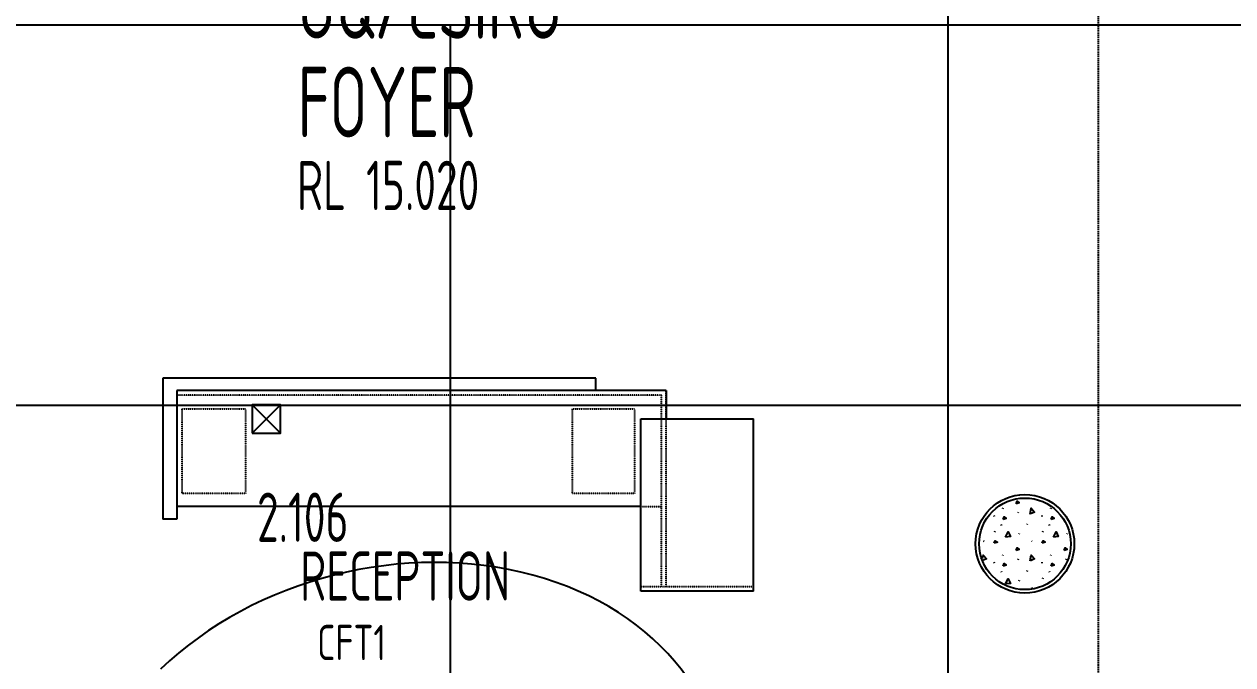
# Model space of a CAD drawing. Header units: millimetres. Extents: x -45258 to 103756, y -3540 to 105026.
# Drawn here: x 6373 to 14948, y 33184 to 37731 of the extents above; entities that cross this region are included whole.
import ezdxf
from ezdxf.enums import TextEntityAlignment as Align

# ---------------------------------------------------------------- set-up
doc = ezdxf.new("R2010")
doc.units = ezdxf.units.MM
doc.header["$LTSCALE"] = 0.4
doc.linetypes.add('BLD-80-FL-2$0$DOT', pattern=[0.25, 0, -0.25])
doc.linetypes.add('BLD-80-FL-2$0$HIDDEN', pattern=[0.375, 0.25, -0.125])
for name, color, linetype in [('BLD-80-FL-2$0$FL-EXST-8CO', 8, 'Continuous'), ('BLD-80-FL-2$0$FU-FIXD-8CO-EXST', 8, 'Continuous'), ('BLD-80-FL-2$0$ST-EXST-7CO', 7, 'Continuous'), ('BLD-80-FL-2$0$TX-EXST-6CO', 6, 'Continuous'), ('BLD-80-FL-2$0$WA-HTCH-8CO-EXST', 8, 'Continuous'), ('BLD-80-FL-2$0$WA-MASN-3CO-EXST', 3, 'Continuous'), ('XREF', 8, 'Continuous')]:
    doc.layers.add(name, color=color, linetype=linetype)
doc.styles.add('BLD-80-FL-2$0$ISO3098B', font='isocp2.shx', dxfattribs={"width": 0.8})

# ---------------------------------------------------------------- blocks, each defined once
blk = doc.blocks.new('BLD-80-FL-2', base_point=(226.58, 457.44))
at = {"layer": 'BLD-80-FL-2$0$FL-EXST-8CO'}
for p, q in [((13152.38, 41200), (13152.38, 38183.75)), ((3909.41, 38183.74), (17761.96, 38183.75)), ((4924.97, 38183.75), (16773.94, 38183.75)), ((9622.57, 38183.75), (9622.57, 33199.25)), ((13152.38, 38183.75), (13152.38, 32527.4)), ((4924.97, 35483.75), (18777.53, 35483.76)), ((4924.97, 35483.75), (16773.94, 35483.75)), ((8218.06, 35285.52), (8418.06, 35485.52)), ((8218.06, 35485.52), (8418.06, 35285.52))]:
    blk.add_line(p, q, dxfattribs=at)
blk.add_lwpolyline([(8218.06, 35285.52), (8418.06, 35285.52), (8418.06, 35485.52), (8218.06, 35485.52)], close=True, dxfattribs=at)
blk.add_ellipse((9268.69, 32519.22), major_axis=(2262.79, 522.4), ratio=0.7837041, start_param=6.000528, end_param=8.5076042, dxfattribs=at)
at = {"layer": 'BLD-80-FL-2$0$FU-FIXD-8CO-EXST', "linetype": 'Continuous'}
for p, q in [((10654.69, 35675.4), (7583.1, 35675.39)), ((7583.1, 35675.39), (7583.1, 34675.39)), ((10654.69, 35587.4), (10654.69, 35675.4)), ((11154.69, 35587.4), (7683.1, 35587.39)), ((7683.1, 35587.39), (7683.1, 34675.39)), ((11154.69, 35587.4), (11154.69, 35387.4)), ((10974.69, 34165), (10974.69, 35387.4)), ((10974.69, 35387.4), (11774.69, 35387.4)), ((11774.69, 34165), (11774.69, 35387.4)), ((10974.69, 34765.4), (7683.1, 34765.39)), ((7683.1, 34675.39), (7583.1, 34675.39)), ((11774.69, 34165), (10974.69, 34165))]:
    blk.add_line(p, q, dxfattribs=at)
at = {"layer": 'BLD-80-FL-2$0$FU-FIXD-8CO-EXST', "linetype": 'BLD-80-FL-2$0$HIDDEN'}
for p, q in [((11154.69, 34195.77), (11154.69, 35587.4)), ((11121.69, 35554.4), (7683.1, 35554.39)), ((11121.69, 34195.77), (11121.69, 35554.4)), ((10974.69, 34765.4), (11119.07, 34765.4)), ((11762.77, 34195.77), (10974.69, 34195.77))]:
    blk.add_line(p, q, dxfattribs=at)
at = {"layer": 'BLD-80-FL-2$0$FU-FIXD-8CO-EXST', "linetype": 'BLD-80-FL-2$0$DOT'}
blk.add_lwpolyline([(7583.1, 35675.39), (7583.1, 34765.39)], dxfattribs=at)
at = {"layer": 'BLD-80-FL-2$0$FU-FIXD-8CO-EXST', "linetype": 'BLD-80-FL-2$0$HIDDEN'}
for points in [[(7720.19, 35457.36), (8170.19, 35457.36), (8170.19, 34857.36), (7720.19, 34857.36)], [(10490, 35457.36), (10929, 35457.36), (10929, 34857.36), (10490, 34857.36)]]:
    blk.add_lwpolyline(points, close=True, dxfattribs=at)
at = {"layer": 'BLD-80-FL-2$0$FU-FIXD-8CO-EXST', "linetype": 'Continuous'}
blk.add_circle((13699.97, 34500.02), 350, dxfattribs=at)
at = {"layer": 'BLD-80-FL-2$0$ST-EXST-7CO', "linetype": 'BLD-80-FL-2$0$HIDDEN', "ltscale": 100}
blk.add_lwpolyline([(14124.98, 27380), (14222.95, 27380), (14222.95, 41314.96)], dxfattribs=at)
at = {"layer": 'BLD-80-FL-2$0$WA-HTCH-8CO-EXST'}
for p, q in [((13543.29, 34747.91), (13546.13, 34754.31)), ((13543.29, 34747.91), (13546.13, 34754.31)), ((13883.59, 34747.91), (13886.43, 34754.31)), ((13883.59, 34747.91), (13886.43, 34754.31)), ((13479.88, 34700.94), (13480.59, 34694.55)), ((13479.88, 34700.94), (13480.59, 34694.55)), ((13651.27, 34718.78), (13654.12, 34725.18)), ((13651.27, 34718.78), (13654.12, 34725.18)), ((13715.92, 34636.38), (13718.76, 34642.77)), ((13715.92, 34636.38), (13718.76, 34642.77)), ((13820.18, 34700.94), (13820.89, 34694.55)), ((13820.18, 34700.94), (13820.89, 34694.55)), ((13486.45, 34583.72), (13489.29, 34590.11)), ((13486.45, 34583.72), (13489.29, 34590.11)), ((13528.37, 34636.38), (13531.21, 34632.11)), ((13528.37, 34636.38), (13531.21, 34632.11)), ((13531.21, 34634.76), (13534.05, 34630.49)), ((13531.21, 34634.76), (13534.05, 34630.49)), ((13658.38, 34567.38), (13661.22, 34573.77)), ((13658.38, 34567.38), (13661.22, 34573.77)), ((13826.75, 34583.72), (13829.59, 34590.11)), ((13826.75, 34583.72), (13829.59, 34590.11)), ((13868.67, 34636.38), (13871.51, 34632.11)), ((13868.67, 34636.38), (13871.51, 34632.11)), ((13871.51, 34634.76), (13874.35, 34630.49)), ((13871.51, 34634.76), (13874.35, 34630.49)), ((13998.68, 34567.38), (14001.52, 34573.77)), ((13998.68, 34567.38), (14001.52, 34573.77)), ((13406.88, 34521.91), (13409.72, 34517.65)), ((13406.88, 34521.91), (13409.72, 34517.65)), ((13747.18, 34521.91), (13750.02, 34517.65)), ((13747.18, 34521.91), (13750.02, 34517.65)), ((13543.29, 34416.06), (13546.13, 34422.45)), ((13543.29, 34416.06), (13546.13, 34422.45)), ((13651.27, 34386.93), (13654.12, 34393.33)), ((13651.27, 34386.93), (13654.12, 34393.33)), ((13883.59, 34416.06), (13886.43, 34422.45)), ((13883.59, 34416.06), (13886.43, 34422.45)), ((13991.57, 34386.93), (13994.42, 34393.33)), ((13991.57, 34386.93), (13994.42, 34393.33)), ((13479.88, 34369.09), (13480.59, 34362.7)), ((13479.88, 34369.09), (13480.59, 34362.7)), ((13528.37, 34304.53), (13531.21, 34300.26)), ((13528.37, 34304.53), (13531.21, 34300.26)), ((13531.21, 34302.91), (13534.05, 34298.64)), ((13531.21, 34302.91), (13534.05, 34298.64)), ((13715.92, 34304.53), (13718.76, 34310.92)), ((13715.92, 34304.53), (13718.76, 34310.92)), ((13820.18, 34369.09), (13820.89, 34362.7)), ((13820.18, 34369.09), (13820.89, 34362.7)), ((13868.67, 34304.53), (13871.51, 34300.26)), ((13868.67, 34304.53), (13871.51, 34300.26)), ((13871.51, 34302.91), (13874.35, 34298.64)), ((13871.51, 34302.91), (13874.35, 34298.64)), ((13658.38, 34235.53), (13661.22, 34241.92)), ((13658.38, 34235.53), (13661.22, 34241.92)), ((13826.75, 34251.86), (13829.59, 34258.26)), ((13826.75, 34251.86), (13829.59, 34258.26)), ((13747.18, 34190.06), (13750.02, 34185.8)), ((13747.18, 34190.06), (13750.02, 34185.8))]:
    blk.add_line(p, q, dxfattribs=at)
for points in [[(13637.21, 34784.51), (13645.73, 34802.27), (13659.94, 34791.61), (13637.21, 34784.51)], [(13637.21, 34784.51), (13645.73, 34802.27), (13659.94, 34791.61), (13637.21, 34784.51)], [(13737.7, 34711.43), (13743.33, 34752.04), (13768.77, 34725.77), (13738.37, 34711.68)], [(13737.7, 34711.43), (13743.33, 34752.04), (13768.77, 34725.77), (13738.37, 34711.68)], [(13544.71, 34673.32), (13553.24, 34691.08), (13567.45, 34680.42), (13544.71, 34673.32)], [(13544.71, 34673.32), (13553.24, 34691.08), (13567.45, 34680.42), (13544.71, 34673.32)], [(13885.01, 34673.32), (13893.54, 34691.08), (13907.75, 34680.42), (13885.01, 34673.32)], [(13885.01, 34673.32), (13893.54, 34691.08), (13907.75, 34680.42), (13885.01, 34673.32)], [(13562.47, 34548.2), (13581.65, 34584.43), (13596.57, 34551.04), (13563.18, 34548.2)], [(13562.47, 34548.2), (13581.65, 34584.43), (13596.57, 34551.04), (13563.18, 34548.2)], [(13902.77, 34548.2), (13921.95, 34584.43), (13936.87, 34551.04), (13903.48, 34548.2)], [(13902.77, 34548.2), (13921.95, 34584.43), (13936.87, 34551.04), (13903.48, 34548.2)], [(13481.47, 34503.44), (13490, 34521.2), (13504.21, 34510.54), (13481.47, 34503.44)], [(13481.47, 34503.44), (13490, 34521.2), (13504.21, 34510.54), (13481.47, 34503.44)], [(13821.77, 34503.44), (13830.3, 34521.2), (13844.51, 34510.54), (13821.77, 34503.44)], [(13821.77, 34503.44), (13830.3, 34521.2), (13844.51, 34510.54), (13821.77, 34503.44)], [(13400.01, 34398.39), (13403.03, 34420.18), (13428.47, 34393.91), (13406.07, 34383.53)], [(13400.01, 34398.39), (13403.03, 34420.18), (13428.47, 34393.91), (13406.07, 34383.53)], [(13637.21, 34452.66), (13645.73, 34470.42), (13659.94, 34459.76), (13637.21, 34452.66)], [(13637.21, 34452.66), (13645.73, 34470.42), (13659.94, 34459.76), (13637.21, 34452.66)], [(13737.7, 34379.58), (13743.33, 34420.19), (13768.77, 34393.91), (13738.37, 34379.82)], [(13737.7, 34379.58), (13743.33, 34420.19), (13768.77, 34393.91), (13738.37, 34379.82)], [(13977.51, 34452.66), (13986.03, 34470.42), (14000.24, 34459.76), (13977.51, 34452.66)], [(13977.51, 34452.66), (13986.03, 34470.42), (14000.24, 34459.76), (13977.51, 34452.66)], [(13544.71, 34341.47), (13553.24, 34359.23), (13567.45, 34348.57), (13544.71, 34341.47)], [(13544.71, 34341.47), (13553.24, 34359.23), (13567.45, 34348.57), (13544.71, 34341.47)], [(13885.01, 34341.47), (13893.54, 34359.23), (13907.75, 34348.57), (13885.01, 34341.47)], [(13885.01, 34341.47), (13893.54, 34359.23), (13907.75, 34348.57), (13885.01, 34341.47)], [(13562.47, 34216.35), (13581.65, 34252.58), (13596.57, 34219.19), (13563.19, 34216.35)], [(13562.47, 34216.35), (13581.65, 34252.58), (13596.57, 34219.19), (13563.19, 34216.35)]]:
    blk.add_lwpolyline(points, dxfattribs=at)
at = {"layer": 'BLD-80-FL-2$0$WA-MASN-3CO-EXST'}
blk.add_circle((13699.97, 34500.02), 325, dxfattribs=at)
at = {"layer": 'BLD-80-FL-2$0$TX-EXST-6CO', "linetype": 'Continuous', "style": 'BLD-80-FL-2$0$ISO3098B'}
for s, height, width, p in [('UQ/CSIRO', 500, 0.7, (8540.11, 38585)), ('FOYER', 500, 0.7, (8540.11, 37885)), ('2.106', 350, 0.714286, (8252.21, 34863.56))]:
    blk.add_text(s, height=height, rotation=0.00005, dxfattribs=dict(at, width=width)).set_placement(p, align=Align.TOP_LEFT)
at = {"layer": 'BLD-80-FL-2$0$TX-EXST-6CO', "style": 'BLD-80-FL-2$0$ISO3098B'}
for s, height, rotation, width, p in [('RL 15.020', 350, 360, 0.714286, (8535.61, 37043.45)), ('CFT1', 250, 0.00005, 0.8, (8678.41, 33799.48))]:
    blk.add_text(s, height=height, rotation=rotation, dxfattribs=dict(at, width=width)).set_placement(p, align=Align.MIDDLE_LEFT)
at = {"layer": 'BLD-80-FL-2$0$TX-EXST-6CO', "linetype": 'Continuous', "style": 'BLD-80-FL-2$0$ISO3098B', "width": 0.714286}
blk.add_text('RECEPTION', height=350, rotation=0.00005, dxfattribs=at).set_placement((9302.59, 34446.26), align=Align.TOP_CENTER)

msp = doc.modelspace()

# ---------------------------------------------------------------- block references
at = {"layer": 'XREF'}
msp.add_blockref('BLD-80-FL-2', (0, 0), dxfattribs=at)

doc.saveas('drawing.dxf')
